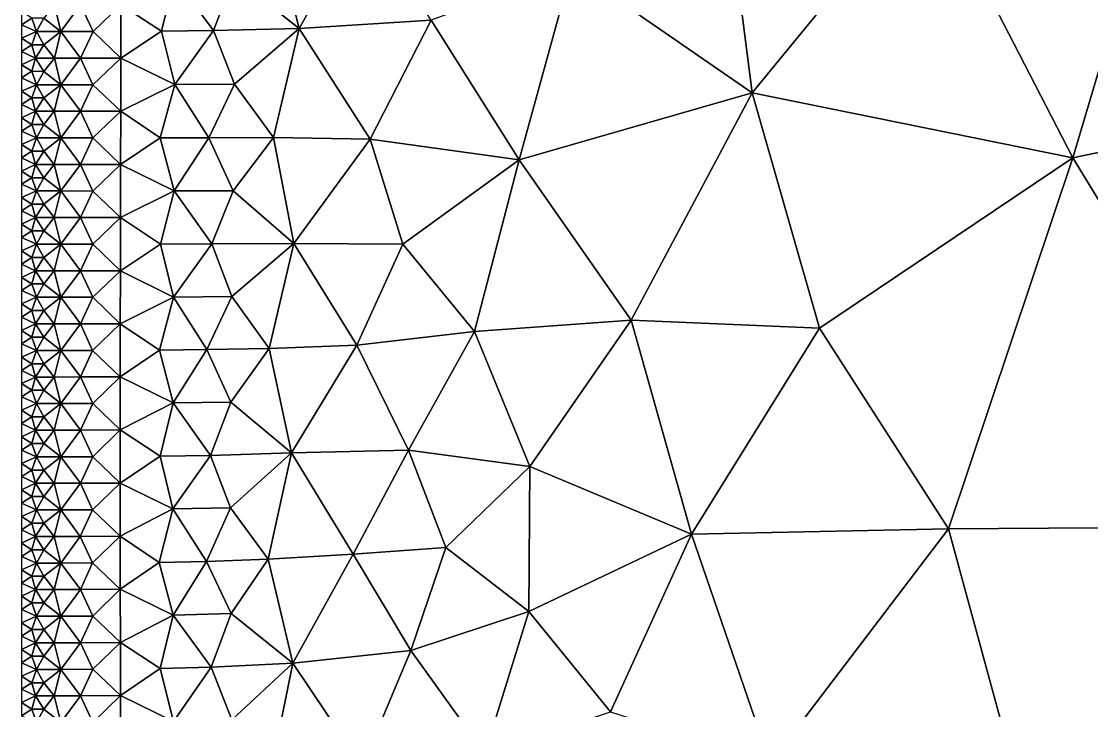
# Model space of a CAD drawing. Header units: metres. Extents: x 1 to 72, y -280 to 0.
# Drawn here: x 1 to 17.12, y -233.88 to -223.5 of the extents above; entities that cross this region are included whole.
import ezdxf

# ---------------------------------------------------------------- set-up
doc = ezdxf.new("R2010")
doc.units = ezdxf.units.M

msp = doc.modelspace()

# ---------------------------------------------------------------- linework, layer by layer
at = {"layer": 'layer', "color": 0}
for points in [[(16.8309, -225.56), (18.9813, -218.329), (14.6601, -221.342)], [(23.8662, -224.089), (18.9813, -218.329), (16.8309, -225.56)], [(12.0045, -224.58), (11.4957, -220.609), (9.28942, -222.699)], [(12.0045, -224.58), (14.6601, -221.342), (11.4957, -220.609)], [(16.8309, -225.56), (14.6601, -221.342), (12.0045, -224.58)], [(4.77841, -222.002), (5.18441, -223.609), (6.14167, -221.904)], [(6.14167, -221.904), (5.18441, -223.609), (7.17093, -223.482)], [(4.77841, -222.002), (4.2047, -222.832), (5.18441, -223.609)], [(8.4958, -225.588), (9.28942, -222.699), (7.17093, -223.482)], [(8.4958, -225.588), (12.0045, -224.58), (9.28942, -222.699)], [(3.30648, -222.846), (2.49897, -223.253), (3.1091, -223.652)], [(3.30648, -222.846), (3.1091, -223.652), (3.89449, -223.642)], [(3.30648, -222.846), (3.89449, -223.642), (4.2047, -222.832)], [(4.2047, -222.832), (3.89449, -223.642), (5.18441, -223.609)], [(1, -223.355), (1, -223.555), (1.15516, -223.455)], [(1.49589, -223.255), (1.3373, -223.455), (1.59508, -223.655)], [(1.49589, -223.255), (1.59508, -223.655), (1.89182, -223.255)], [(1.89182, -223.255), (1.59508, -223.655), (2.07889, -223.655)], [(1.89182, -223.255), (2.07889, -223.655), (2.49897, -223.253)], [(2.49897, -223.253), (2.07889, -223.655), (2.49915, -224.055)], [(2.49897, -223.253), (2.49915, -224.055), (3.1091, -223.652)], [(1.15516, -223.455), (1, -223.555), (1.22581, -223.655)], [(1.15516, -223.455), (1.22581, -223.655), (1.3373, -223.455)], [(1.3373, -223.455), (1.22581, -223.655), (1.59508, -223.655)], [(5.18441, -223.609), (6.25029, -225.279), (7.17093, -223.482)], [(7.17093, -223.482), (6.25029, -225.279), (8.4958, -225.588)], [(1, -223.555), (1, -223.755), (1.22581, -223.655)], [(1.22581, -223.655), (1, -223.755), (1.15519, -223.855)], [(1.22581, -223.655), (1.15519, -223.855), (1.33729, -223.855)], [(1.22581, -223.655), (1.33729, -223.855), (1.59508, -223.655)], [(1.59508, -223.655), (1.33729, -223.855), (1.49587, -224.056)], [(1.59508, -223.655), (1.49587, -224.056), (1.89186, -224.056)], [(1.59508, -223.655), (1.89186, -224.056), (2.07889, -223.655)], [(2.07889, -223.655), (1.89186, -224.056), (2.49915, -224.055)], [(3.1091, -223.652), (2.49915, -224.055), (3.30807, -224.453)], [(3.1091, -223.652), (3.30807, -224.453), (3.89449, -223.642)], [(3.89449, -223.642), (3.30807, -224.453), (4.20968, -224.446)], [(3.89449, -223.642), (4.20968, -224.446), (5.18441, -223.609)], [(5.18441, -223.609), (4.20968, -224.446), (4.79769, -225.253)], [(5.18441, -223.609), (4.79769, -225.253), (6.25029, -225.279)], [(1, -223.755), (1, -223.955), (1.15519, -223.855)], [(1.15519, -223.855), (1, -223.955), (1.21161, -224.055)], [(1, -223.955), (1, -224.155), (1.21161, -224.055)], [(1.15519, -223.855), (1.21161, -224.055), (1.33729, -223.855)], [(1.33729, -223.855), (1.21161, -224.055), (1.49587, -224.056)], [(1.21161, -224.055), (1, -224.155), (1.15512, -224.255)], [(1, -224.155), (1, -224.355), (1.15512, -224.255)], [(1.21161, -224.055), (1.15512, -224.255), (1.33721, -224.256)], [(1.21161, -224.055), (1.33721, -224.256), (1.49587, -224.056)], [(1.49587, -224.056), (1.33721, -224.256), (1.59476, -224.456)], [(1.49587, -224.056), (1.59476, -224.456), (1.89186, -224.056)], [(1.89186, -224.056), (1.59476, -224.456), (2.07805, -224.456)], [(1.89186, -224.056), (2.07805, -224.456), (2.49915, -224.055)], [(2.49915, -224.055), (2.07805, -224.456), (2.49598, -224.857)], [(2.49915, -224.055), (2.49598, -224.857), (3.30807, -224.453)], [(20.2312, -231.111), (23.8662, -224.089), (16.8309, -225.56)], [(1.15512, -224.255), (1, -224.355), (1.22571, -224.456)], [(1.15512, -224.255), (1.22571, -224.456), (1.33721, -224.256)], [(1.33721, -224.256), (1.22571, -224.456), (1.59476, -224.456)], [(1, -224.355), (1, -224.556), (1.22571, -224.456)], [(1.22571, -224.456), (1, -224.556), (1.15511, -224.656)], [(1.22571, -224.456), (1.15511, -224.656), (1.33711, -224.656)], [(1.22571, -224.456), (1.33711, -224.656), (1.59476, -224.456)], [(1.59476, -224.456), (1.33711, -224.656), (1.4955, -224.856)], [(1.59476, -224.456), (1.4955, -224.856), (1.8908, -224.857)], [(1.59476, -224.456), (1.8908, -224.857), (2.07805, -224.456)], [(2.07805, -224.456), (1.8908, -224.857), (2.49598, -224.857)], [(3.30807, -224.453), (2.49598, -224.857), (3.0917, -225.257)], [(3.30807, -224.453), (3.0917, -225.257), (3.8232, -225.255)], [(3.30807, -224.453), (3.8232, -225.255), (4.20968, -224.446)], [(4.20968, -224.446), (3.8232, -225.255), (4.79769, -225.253)], [(1, -224.556), (1, -224.756), (1.15511, -224.656)], [(10.1836, -228.001), (12.0045, -224.58), (8.4958, -225.588)], [(13.019, -228.124), (12.0045, -224.58), (10.1836, -228.001)], [(13.019, -228.124), (16.8309, -225.56), (12.0045, -224.58)], [(1.15511, -224.656), (1, -224.756), (1.21148, -224.856)], [(1, -224.756), (1, -224.956), (1.21148, -224.856)], [(1.15511, -224.656), (1.21148, -224.856), (1.33711, -224.656)], [(1.33711, -224.656), (1.21148, -224.856), (1.4955, -224.856)], [(1.21148, -224.856), (1, -224.956), (1.15503, -225.056)], [(1, -224.956), (1, -225.156), (1.15503, -225.056)], [(1.21148, -224.856), (1.15503, -225.056), (1.33698, -225.056)], [(1.21148, -224.856), (1.33698, -225.056), (1.4955, -224.856)], [(1.4955, -224.856), (1.33698, -225.056), (1.59424, -225.257)], [(1.4955, -224.856), (1.59424, -225.257), (1.8908, -224.857)], [(1.8908, -224.857), (1.59424, -225.257), (2.07666, -225.257)], [(1.8908, -224.857), (2.07666, -225.257), (2.49598, -224.857)], [(2.49598, -224.857), (2.07666, -225.257), (2.49392, -225.658)], [(2.49598, -224.857), (2.49392, -225.658), (3.0917, -225.257)], [(1.15503, -225.056), (1, -225.156), (1.22556, -225.256)], [(1.15503, -225.056), (1.22556, -225.256), (1.33698, -225.056)], [(1.33698, -225.056), (1.22556, -225.256), (1.59424, -225.257)], [(1, -225.156), (1, -225.356), (1.22556, -225.256)], [(1.22556, -225.256), (1, -225.356), (1.15504, -225.456)], [(1.22556, -225.256), (1.15504, -225.456), (1.33692, -225.457)], [(1.22556, -225.256), (1.33692, -225.457), (1.59424, -225.257)], [(1.59424, -225.257), (1.33692, -225.457), (1.49525, -225.657)], [(1.59424, -225.257), (1.49525, -225.657), (1.89005, -225.657)], [(1.59424, -225.257), (1.89005, -225.657), (2.07666, -225.257)], [(2.07666, -225.257), (1.89005, -225.657), (2.49392, -225.658)], [(3.0917, -225.257), (2.49392, -225.658), (3.29819, -226.057)], [(3.0917, -225.257), (3.29819, -226.057), (3.8232, -225.255)], [(3.8232, -225.255), (3.29819, -226.057), (4.18679, -226.055)], [(3.8232, -225.255), (4.18679, -226.055), (4.79769, -225.253)], [(4.79769, -225.253), (4.18679, -226.055), (5.10377, -226.846)], [(4.79769, -225.253), (5.10377, -226.846), (6.25029, -225.279)], [(6.25029, -225.279), (5.10377, -226.846), (6.74403, -226.859)], [(6.25029, -225.279), (6.74403, -226.859), (8.4958, -225.588)], [(1, -225.356), (1, -225.556), (1.15504, -225.456)], [(1.15504, -225.456), (1, -225.556), (1.21139, -225.657)], [(1, -225.556), (1, -225.757), (1.21139, -225.657)], [(1.15504, -225.456), (1.21139, -225.657), (1.33692, -225.457)], [(1.33692, -225.457), (1.21139, -225.657), (1.49525, -225.657)], [(7.82466, -228.172), (8.4958, -225.588), (6.74403, -226.859)], [(10.1836, -228.001), (8.4958, -225.588), (7.82466, -228.172)], [(14.9589, -231.144), (16.8309, -225.56), (13.019, -228.124)], [(20.2312, -231.111), (16.8309, -225.56), (14.9589, -231.144)], [(1.21139, -225.657), (1, -225.757), (1.15499, -225.857)], [(1, -225.757), (1, -225.957), (1.15499, -225.857)], [(1.21139, -225.657), (1.15499, -225.857), (1.33688, -225.857)], [(1.21139, -225.657), (1.33688, -225.857), (1.49525, -225.657)], [(1.49525, -225.657), (1.33688, -225.857), (1.59403, -226.057)], [(1.49525, -225.657), (1.59403, -226.057), (1.89005, -225.657)], [(1.89005, -225.657), (1.59403, -226.057), (2.07618, -226.058)], [(1.89005, -225.657), (2.07618, -226.058), (2.49392, -225.658)], [(2.49392, -225.658), (2.07618, -226.058), (2.49402, -226.458)], [(2.49392, -225.658), (2.49402, -226.458), (3.29819, -226.057)], [(1.15499, -225.857), (1, -225.957), (1.2255, -226.057)], [(1.15499, -225.857), (1.2255, -226.057), (1.33688, -225.857)], [(1.33688, -225.857), (1.2255, -226.057), (1.59403, -226.057)], [(1, -225.957), (1, -226.157), (1.2255, -226.057)], [(1.2255, -226.057), (1, -226.157), (1.15502, -226.257)], [(1.2255, -226.057), (1.15502, -226.257), (1.33687, -226.257)], [(1.2255, -226.057), (1.33687, -226.257), (1.59403, -226.057)], [(1.59403, -226.057), (1.33687, -226.257), (1.49518, -226.457)], [(1.59403, -226.057), (1.49518, -226.457), (1.88988, -226.458)], [(1.59403, -226.057), (1.88988, -226.458), (2.07618, -226.058)], [(2.07618, -226.058), (1.88988, -226.458), (2.49402, -226.458)], [(3.29819, -226.057), (2.49402, -226.458), (3.09624, -226.857)], [(3.29819, -226.057), (3.09624, -226.857), (3.86553, -226.854)], [(3.29819, -226.057), (3.86553, -226.854), (4.18679, -226.055)], [(4.18679, -226.055), (3.86553, -226.854), (5.10377, -226.846)], [(1, -226.157), (1, -226.357), (1.15502, -226.257)], [(1.15502, -226.257), (1, -226.357), (1.21136, -226.457)], [(1.15502, -226.257), (1.21136, -226.457), (1.33687, -226.257)], [(1.33687, -226.257), (1.21136, -226.457), (1.49518, -226.457)], [(1, -226.357), (1, -226.557), (1.21136, -226.457)], [(1.21136, -226.457), (1, -226.557), (1.15496, -226.657)], [(1, -226.557), (1, -226.757), (1.15496, -226.657)], [(1.21136, -226.457), (1.15496, -226.657), (1.33682, -226.658)], [(1.21136, -226.457), (1.33682, -226.658), (1.49518, -226.457)], [(1.49518, -226.457), (1.33682, -226.658), (1.59382, -226.858)], [(1.49518, -226.457), (1.59382, -226.858), (1.88988, -226.458)], [(1.88988, -226.458), (1.59382, -226.858), (2.0757, -226.858)], [(1.88988, -226.458), (2.0757, -226.858), (2.49402, -226.458)], [(2.49402, -226.458), (2.0757, -226.858), (2.49198, -227.258)], [(2.49402, -226.458), (2.49198, -227.258), (3.09624, -226.857)], [(1.15496, -226.657), (1, -226.757), (1.22544, -226.858)], [(1.15496, -226.657), (1.22544, -226.858), (1.33682, -226.658)], [(1.33682, -226.658), (1.22544, -226.858), (1.59382, -226.858)], [(1, -226.757), (1, -226.958), (1.22544, -226.858)], [(1.22544, -226.858), (1, -226.958), (1.15497, -227.058)], [(1.22544, -226.858), (1.15497, -227.058), (1.33675, -227.058)], [(1.22544, -226.858), (1.33675, -227.058), (1.59382, -226.858)], [(1.59382, -226.858), (1.33675, -227.058), (1.49491, -227.258)], [(1.59382, -226.858), (1.49491, -227.258), (1.88912, -227.258)], [(1.59382, -226.858), (1.88912, -227.258), (2.0757, -226.858)], [(2.0757, -226.858), (1.88912, -227.258), (2.49198, -227.258)], [(3.09624, -226.857), (2.49198, -227.258), (3.28851, -227.654)], [(3.09624, -226.857), (3.28851, -227.654), (3.86553, -226.854)], [(3.86553, -226.854), (3.28851, -227.654), (4.16694, -227.648)], [(3.86553, -226.854), (4.16694, -227.648), (5.10377, -226.846)], [(5.10377, -226.846), (4.16694, -227.648), (4.73027, -228.429)], [(5.10377, -226.846), (4.73027, -228.429), (6.05228, -228.38)], [(5.10377, -226.846), (6.05228, -228.38), (6.74403, -226.859)], [(6.74403, -226.859), (6.05228, -228.38), (7.82466, -228.172)], [(1, -226.958), (1, -227.158), (1.15497, -227.058)], [(1.15497, -227.058), (1, -227.158), (1.21126, -227.258)], [(1.15497, -227.058), (1.21126, -227.258), (1.33675, -227.058)], [(1.33675, -227.058), (1.21126, -227.258), (1.49491, -227.258)], [(1, -227.158), (1, -227.358), (1.21126, -227.258)], [(1.21126, -227.258), (1, -227.358), (1.15488, -227.458)], [(1, -227.358), (1, -227.558), (1.15488, -227.458)], [(1.21126, -227.258), (1.15488, -227.458), (1.33662, -227.458)], [(1.21126, -227.258), (1.33662, -227.458), (1.49491, -227.258)], [(1.49491, -227.258), (1.33662, -227.458), (1.59328, -227.658)], [(1.49491, -227.258), (1.59328, -227.658), (1.88912, -227.258)], [(1.88912, -227.258), (1.59328, -227.658), (2.07426, -227.658)], [(1.88912, -227.258), (2.07426, -227.658), (2.49198, -227.258)], [(2.49198, -227.258), (2.07426, -227.658), (2.48853, -228.057)], [(2.49198, -227.258), (2.48853, -228.057), (3.28851, -227.654)], [(1.15488, -227.458), (1, -227.558), (1.22528, -227.658)], [(1.15488, -227.458), (1.22528, -227.658), (1.33662, -227.458)], [(1.33662, -227.458), (1.22528, -227.658), (1.59328, -227.658)], [(1, -227.558), (1, -227.758), (1.22528, -227.658)], [(1.22528, -227.658), (1, -227.758), (1.15488, -227.858)], [(1.22528, -227.658), (1.15488, -227.858), (1.33652, -227.858)], [(1.22528, -227.658), (1.33652, -227.858), (1.59328, -227.658)], [(1.59328, -227.658), (1.33652, -227.858), (1.49452, -228.058)], [(1.59328, -227.658), (1.49452, -228.058), (1.88796, -228.058)], [(1.59328, -227.658), (1.88796, -228.058), (2.07426, -227.658)], [(2.07426, -227.658), (1.88796, -228.058), (2.48853, -228.057)], [(3.28851, -227.654), (2.48853, -228.057), (3.0776, -228.454)], [(3.28851, -227.654), (3.0776, -228.454), (3.79328, -228.447)], [(3.28851, -227.654), (3.79328, -228.447), (4.16694, -227.648)], [(4.16694, -227.648), (3.79328, -228.447), (4.73027, -228.429)], [(1, -227.758), (1, -227.958), (1.15488, -227.858)], [(1.15488, -227.858), (1, -227.958), (1.21113, -228.058)], [(1.15488, -227.858), (1.21113, -228.058), (1.33652, -227.858)], [(1.33652, -227.858), (1.21113, -228.058), (1.49452, -228.058)], [(1, -227.958), (1, -228.159), (1.21113, -228.058)], [(8.6571, -230.209), (10.1836, -228.001), (7.82466, -228.172)], [(11.0881, -231.226), (10.1836, -228.001), (8.6571, -230.209)], [(11.0881, -231.226), (13.019, -228.124), (10.1836, -228.001)], [(1.21113, -228.058), (1, -228.159), (1.1548, -228.259)], [(1, -228.159), (1, -228.359), (1.1548, -228.259)], [(1.21113, -228.058), (1.1548, -228.259), (1.33642, -228.259)], [(1.21113, -228.058), (1.33642, -228.259), (1.49452, -228.058)], [(1.49452, -228.058), (1.33642, -228.259), (1.59285, -228.459)], [(1.49452, -228.058), (1.59285, -228.459), (1.88796, -228.058)], [(1.88796, -228.058), (1.59285, -228.459), (2.07308, -228.458)], [(1.88796, -228.058), (2.07308, -228.458), (2.48853, -228.057)], [(2.48853, -228.057), (2.07308, -228.458), (2.48738, -228.857)], [(2.48853, -228.057), (2.48738, -228.857), (3.0776, -228.454)], [(6.05228, -228.38), (6.82927, -229.959), (7.82466, -228.172)], [(8.6571, -230.209), (7.82466, -228.172), (6.82927, -229.959)], [(14.9589, -231.144), (13.019, -228.124), (11.0881, -231.226)], [(1.1548, -228.259), (1, -228.359), (1.22516, -228.459)], [(1.1548, -228.259), (1.22516, -228.459), (1.33642, -228.259)], [(1.33642, -228.259), (1.22516, -228.459), (1.59285, -228.459)], [(1, -228.359), (1, -228.559), (1.22516, -228.459)], [(1.22516, -228.459), (1, -228.559), (1.15483, -228.659)], [(1.22516, -228.459), (1.15483, -228.659), (1.33639, -228.659)], [(1.22516, -228.459), (1.33639, -228.659), (1.59285, -228.459)], [(1.59285, -228.459), (1.33639, -228.659), (1.4944, -228.859)], [(1.59285, -228.459), (1.4944, -228.859), (1.88754, -228.858)], [(1.59285, -228.459), (1.88754, -228.858), (2.07308, -228.458)], [(2.07308, -228.458), (1.88754, -228.858), (2.48738, -228.857)], [(3.0776, -228.454), (2.48738, -228.857), (3.28278, -229.25)], [(3.0776, -228.454), (3.28278, -229.25), (3.79328, -228.447)], [(3.79328, -228.447), (3.28278, -229.25), (4.15538, -229.236)], [(3.79328, -228.447), (4.15538, -229.236), (4.73027, -228.429)], [(4.73027, -228.429), (4.15538, -229.236), (5.06531, -230.003)], [(4.73027, -228.429), (5.06531, -230.003), (6.05228, -228.38)], [(6.05228, -228.38), (5.06531, -230.003), (6.82927, -229.959)], [(1, -228.559), (1, -228.759), (1.15483, -228.659)], [(1.15483, -228.659), (1, -228.759), (1.21109, -228.859)], [(1.15483, -228.659), (1.21109, -228.859), (1.33639, -228.659)], [(1.33639, -228.659), (1.21109, -228.859), (1.4944, -228.859)], [(1, -228.759), (1, -228.959), (1.21109, -228.859)], [(1.21109, -228.859), (1, -228.959), (1.1548, -229.059)], [(1, -228.959), (1, -229.159), (1.1548, -229.059)], [(1.21109, -228.859), (1.1548, -229.059), (1.33641, -229.059)], [(1.21109, -228.859), (1.33641, -229.059), (1.4944, -228.859)], [(1.4944, -228.859), (1.33641, -229.059), (1.59287, -229.259)], [(1.4944, -228.859), (1.59287, -229.259), (1.88754, -228.858)], [(1.88754, -228.858), (1.59287, -229.259), (2.07319, -229.258)], [(1.88754, -228.858), (2.07319, -229.258), (2.48738, -228.857)], [(2.48738, -228.857), (2.07319, -229.258), (2.48877, -229.656)], [(2.48738, -228.857), (2.48877, -229.656), (3.28278, -229.25)], [(1.1548, -229.059), (1, -229.159), (1.22517, -229.259)], [(1.1548, -229.059), (1.22517, -229.259), (1.33641, -229.059)], [(1.33641, -229.059), (1.22517, -229.259), (1.59287, -229.259)], [(1, -229.159), (1, -229.359), (1.22517, -229.259)], [(1.22517, -229.259), (1, -229.359), (1.15486, -229.46)], [(1.22517, -229.259), (1.15486, -229.46), (1.33644, -229.459)], [(1.22517, -229.259), (1.33644, -229.459), (1.59287, -229.259)], [(1.59287, -229.259), (1.33644, -229.459), (1.49451, -229.66)], [(1.59287, -229.259), (1.49451, -229.66), (1.88789, -229.659)], [(1.59287, -229.259), (1.88789, -229.659), (2.07319, -229.258)], [(2.07319, -229.258), (1.88789, -229.659), (2.48877, -229.656)], [(3.28278, -229.25), (2.48877, -229.656), (3.08748, -230.052)], [(3.28278, -229.25), (3.08748, -230.052), (3.84714, -230.039)], [(3.28278, -229.25), (3.84714, -230.039), (4.15538, -229.236)], [(4.15538, -229.236), (3.84714, -230.039), (5.06531, -230.003)], [(1, -229.359), (1, -229.56), (1.15486, -229.46)], [(1.15486, -229.46), (1, -229.56), (1.21112, -229.66)], [(1.15486, -229.46), (1.21112, -229.66), (1.33644, -229.459)], [(1.33644, -229.459), (1.21112, -229.66), (1.49451, -229.66)], [(1, -229.56), (1, -229.76), (1.21112, -229.66)], [(1.21112, -229.66), (1, -229.76), (1.15482, -229.86)], [(1, -229.76), (1, -229.96), (1.15482, -229.86)], [(1.21112, -229.66), (1.15482, -229.86), (1.33646, -229.86)], [(1.21112, -229.66), (1.33646, -229.86), (1.49451, -229.66)], [(1.49451, -229.66), (1.33646, -229.86), (1.59295, -230.06)], [(1.49451, -229.66), (1.59295, -230.06), (1.88789, -229.659)], [(1.88789, -229.659), (1.59295, -230.06), (2.07346, -230.059)], [(1.88789, -229.659), (2.07346, -230.059), (2.48877, -229.656)], [(2.48877, -229.656), (2.07346, -230.059), (2.48836, -230.456)], [(2.48877, -229.656), (2.48836, -230.456), (3.08748, -230.052)], [(1.15482, -229.86), (1, -229.96), (1.22519, -230.06)], [(1, -229.96), (1, -230.16), (1.22519, -230.06)], [(1.15482, -229.86), (1.22519, -230.06), (1.33646, -229.86)], [(1.33646, -229.86), (1.22519, -230.06), (1.59295, -230.06)], [(5.06531, -230.003), (5.99454, -231.529), (6.82927, -229.959)], [(6.82927, -229.959), (5.99454, -231.529), (7.39202, -231.426)], [(7.39202, -231.426), (8.6571, -230.209), (6.82927, -229.959)], [(1.22519, -230.06), (1, -230.16), (1.15486, -230.26)], [(1.22519, -230.06), (1.15486, -230.26), (1.33644, -230.26)], [(1.22519, -230.06), (1.33644, -230.26), (1.59295, -230.06)], [(1.59295, -230.06), (1.33644, -230.26), (1.49445, -230.46)], [(1.59295, -230.06), (1.49445, -230.46), (1.88773, -230.459)], [(1.59295, -230.06), (1.88773, -230.459), (2.07346, -230.059)], [(2.07346, -230.059), (1.88773, -230.459), (2.48836, -230.456)], [(3.08748, -230.052), (2.48836, -230.456), (3.28072, -230.847)], [(3.08748, -230.052), (3.28072, -230.847), (3.84714, -230.039)], [(3.84714, -230.039), (3.28072, -230.847), (4.15089, -230.83)], [(3.84714, -230.039), (4.15089, -230.83), (5.06531, -230.003)], [(5.06531, -230.003), (4.15089, -230.83), (4.71472, -231.604)], [(5.06531, -230.003), (4.71472, -231.604), (5.99454, -231.529)], [(1, -230.16), (1, -230.36), (1.15486, -230.26)], [(1.15486, -230.26), (1, -230.36), (1.2111, -230.46)], [(1.15486, -230.26), (1.2111, -230.46), (1.33644, -230.26)], [(1.33644, -230.26), (1.2111, -230.46), (1.49445, -230.46)], [(8.64003, -232.393), (8.6571, -230.209), (7.39202, -231.426)], [(8.64003, -232.393), (11.0881, -231.226), (8.6571, -230.209)], [(1, -230.36), (1, -230.56), (1.2111, -230.46)], [(1.2111, -230.46), (1, -230.56), (1.15479, -230.66)], [(1, -230.56), (1, -230.761), (1.15479, -230.66)], [(1.2111, -230.46), (1.15479, -230.66), (1.33638, -230.66)], [(1.2111, -230.46), (1.33638, -230.66), (1.49445, -230.46)], [(1.49445, -230.46), (1.33638, -230.66), (1.59272, -230.86)], [(1.49445, -230.46), (1.59272, -230.86), (1.88773, -230.459)], [(1.88773, -230.459), (1.59272, -230.86), (2.07281, -230.859)], [(1.88773, -230.459), (2.07281, -230.859), (2.48836, -230.456)], [(2.48836, -230.456), (2.07281, -230.859), (2.48639, -231.257)], [(2.48836, -230.456), (2.48639, -231.257), (3.28072, -230.847)], [(1.15479, -230.66), (1, -230.761), (1.22512, -230.861)], [(1, -230.761), (1, -230.961), (1.22512, -230.861)], [(1.15479, -230.66), (1.22512, -230.861), (1.33638, -230.66)], [(1.33638, -230.66), (1.22512, -230.861), (1.59272, -230.86)], [(1.22512, -230.861), (1, -230.961), (1.15481, -231.061)], [(1.22512, -230.861), (1.15481, -231.061), (1.33633, -231.061)], [(1.22512, -230.861), (1.33633, -231.061), (1.59272, -230.86)], [(1.59272, -230.86), (1.33633, -231.061), (1.49427, -231.261)], [(1.59272, -230.86), (1.49427, -231.261), (1.88716, -231.26)], [(1.59272, -230.86), (1.88716, -231.26), (2.07281, -230.859)], [(2.07281, -230.859), (1.88716, -231.26), (2.48639, -231.257)], [(3.28072, -230.847), (2.48639, -231.257), (3.07494, -231.651)], [(3.28072, -230.847), (3.07494, -231.651), (3.78693, -231.637)], [(3.28072, -230.847), (3.78693, -231.637), (4.15089, -230.83)], [(4.15089, -230.83), (3.78693, -231.637), (4.71472, -231.604)], [(1, -230.961), (1, -231.161), (1.15481, -231.061)], [(1.15481, -231.061), (1, -231.161), (1.21104, -231.261)], [(1.15481, -231.061), (1.21104, -231.261), (1.33633, -231.061)], [(1.33633, -231.061), (1.21104, -231.261), (1.49427, -231.261)], [(1, -231.161), (1, -231.361), (1.21104, -231.261)], [(9.87192, -233.904), (11.0881, -231.226), (8.64003, -232.393)], [(12.273, -234.673), (11.0881, -231.226), (9.87192, -233.904)], [(12.273, -234.673), (14.9589, -231.144), (11.0881, -231.226)], [(16.2756, -235.978), (14.9589, -231.144), (12.273, -234.673)], [(16.2756, -235.978), (20.2312, -231.111), (14.9589, -231.144)], [(22.1215, -238.327), (20.2312, -231.111), (16.2756, -235.978)], [(1.21104, -231.261), (1, -231.361), (1.15476, -231.461)], [(1, -231.361), (1, -231.561), (1.15476, -231.461)], [(1.21104, -231.261), (1.15476, -231.461), (1.33631, -231.461)], [(1.21104, -231.261), (1.33631, -231.461), (1.49427, -231.261)], [(1.49427, -231.261), (1.33631, -231.461), (1.59262, -231.661)], [(1.49427, -231.261), (1.59262, -231.661), (1.88716, -231.26)], [(1.88716, -231.26), (1.59262, -231.661), (2.07246, -231.659)], [(1.88716, -231.26), (2.07246, -231.659), (2.48639, -231.257)], [(2.48639, -231.257), (2.07246, -231.659), (2.48703, -232.057)], [(2.48639, -231.257), (2.48703, -232.057), (3.07494, -231.651)], [(1.15476, -231.461), (1, -231.561), (1.22509, -231.661)], [(1, -231.561), (1, -231.761), (1.22509, -231.661)], [(1.15476, -231.461), (1.22509, -231.661), (1.33631, -231.461)], [(1.33631, -231.461), (1.22509, -231.661), (1.59262, -231.661)], [(4.71472, -231.604), (5.08575, -233.17), (5.99454, -231.529)], [(5.99454, -231.529), (5.08575, -233.17), (6.86635, -232.98)], [(5.99454, -231.529), (6.86635, -232.98), (7.39202, -231.426)], [(6.86635, -232.98), (8.64003, -232.393), (7.39202, -231.426)], [(1.22509, -231.661), (1, -231.761), (1.15482, -231.861)], [(1.22509, -231.661), (1.15482, -231.861), (1.33634, -231.861)], [(1.22509, -231.661), (1.33634, -231.861), (1.59262, -231.661)], [(1.59262, -231.661), (1.33634, -231.861), (1.49438, -232.061)], [(1.59262, -231.661), (1.49438, -232.061), (1.88741, -232.06)], [(1.59262, -231.661), (1.88741, -232.06), (2.07246, -231.659)], [(2.07246, -231.659), (1.88741, -232.06), (2.48703, -232.057)], [(3.07494, -231.651), (2.48703, -232.057), (3.28351, -232.445)], [(3.07494, -231.651), (3.28351, -232.445), (3.78693, -231.637)], [(3.78693, -231.637), (3.28351, -232.445), (4.15672, -232.423)], [(3.78693, -231.637), (4.15672, -232.423), (4.71472, -231.604)], [(4.71472, -231.604), (4.15672, -232.423), (5.08575, -233.17)], [(1, -231.761), (1, -231.962), (1.15482, -231.861)], [(1.15482, -231.861), (1, -231.962), (1.21108, -232.062)], [(1.15482, -231.861), (1.21108, -232.062), (1.33634, -231.861)], [(1.33634, -231.861), (1.21108, -232.062), (1.49438, -232.061)], [(1, -231.962), (1, -232.162), (1.21108, -232.062)], [(1.88741, -232.06), (2.07343, -232.46), (2.48703, -232.057)], [(2.48703, -232.057), (2.07343, -232.46), (2.48996, -232.857)], [(2.48703, -232.057), (2.48996, -232.857), (3.28351, -232.445)], [(1.21108, -232.062), (1, -232.162), (1.15481, -232.262)], [(1, -232.162), (1, -232.362), (1.15481, -232.262)], [(1.21108, -232.062), (1.15481, -232.262), (1.33643, -232.262)], [(1.21108, -232.062), (1.33643, -232.262), (1.49438, -232.061)], [(1.49438, -232.061), (1.33643, -232.262), (1.59298, -232.461)], [(1.49438, -232.061), (1.59298, -232.461), (1.88741, -232.06)], [(1.88741, -232.06), (1.59298, -232.461), (2.07343, -232.46)], [(1.15481, -232.262), (1, -232.362), (1.2252, -232.462)], [(1, -232.362), (1, -232.562), (1.2252, -232.462)], [(1.15481, -232.262), (1.2252, -232.462), (1.33643, -232.262)], [(1.33643, -232.262), (1.2252, -232.462), (1.59298, -232.461)], [(1.2252, -232.462), (1, -232.562), (1.15489, -232.662)], [(1.2252, -232.462), (1.15489, -232.662), (1.33651, -232.662)], [(1.2252, -232.462), (1.33651, -232.662), (1.59298, -232.461)], [(1.59298, -232.461), (1.33651, -232.662), (1.4947, -232.862)], [(1.59298, -232.461), (1.4947, -232.862), (1.88837, -232.861)], [(1.59298, -232.461), (1.88837, -232.861), (2.07343, -232.46)], [(2.07343, -232.46), (1.88837, -232.861), (2.48996, -232.857)], [(3.28351, -232.445), (2.48996, -232.857), (3.09136, -233.251)], [(3.28351, -232.445), (3.09136, -233.251), (3.8552, -233.231)], [(3.28351, -232.445), (3.8552, -233.231), (4.15672, -232.423)], [(4.15672, -232.423), (3.8552, -233.231), (5.08575, -233.17)], [(7.97668, -234.53), (8.64003, -232.393), (6.86635, -232.98)], [(9.87192, -233.904), (8.64003, -232.393), (7.97668, -234.53)], [(1, -232.562), (1, -232.762), (1.15489, -232.662)], [(1.15489, -232.662), (1, -232.762), (1.21119, -232.862)], [(1.15489, -232.662), (1.21119, -232.862), (1.33651, -232.662)], [(1.33651, -232.662), (1.21119, -232.862), (1.4947, -232.862)], [(1, -232.762), (1, -232.962), (1.21119, -232.862)], [(1.21119, -232.862), (1, -232.962), (1.15488, -233.062)], [(1.21119, -232.862), (1.15488, -233.062), (1.3366, -233.062)], [(1.21119, -232.862), (1.3366, -233.062), (1.4947, -232.862)], [(1.4947, -232.862), (1.3366, -233.062), (1.59336, -233.262)], [(1.4947, -232.862), (1.59336, -233.262), (1.88837, -232.861)], [(1.88837, -232.861), (1.59336, -233.262), (2.07449, -233.26)], [(1.88837, -232.861), (2.07449, -233.26), (2.48996, -232.857)], [(2.48996, -232.857), (2.07449, -233.26), (2.49108, -233.658)], [(2.48996, -232.857), (2.49108, -233.658), (3.09136, -233.251)], [(1, -232.962), (1, -233.163), (1.15488, -233.062)], [(5.08575, -233.17), (6.13316, -234.725), (6.86635, -232.98)], [(6.86635, -232.98), (6.13316, -234.725), (7.97668, -234.53)], [(1.15488, -233.062), (1, -233.163), (1.22531, -233.262)], [(1, -233.163), (1, -233.363), (1.22531, -233.262)], [(1.15488, -233.062), (1.22531, -233.262), (1.3366, -233.062)], [(1.3366, -233.062), (1.22531, -233.262), (1.59336, -233.262)], [(3.8552, -233.231), (4.16806, -234.024), (5.08575, -233.17)], [(5.08575, -233.17), (4.16806, -234.024), (4.75391, -234.804)], [(5.08575, -233.17), (4.75391, -234.804), (6.13316, -234.725)], [(1.22531, -233.262), (1, -233.363), (1.15493, -233.463)], [(1.22531, -233.262), (1.15493, -233.463), (1.33663, -233.463)], [(1.22531, -233.262), (1.33663, -233.463), (1.59336, -233.262)], [(1.59336, -233.262), (1.33663, -233.463), (1.49483, -233.663)], [(1.59336, -233.262), (1.49483, -233.663), (1.88878, -233.661)], [(1.59336, -233.262), (1.88878, -233.661), (2.07449, -233.26)], [(2.07449, -233.26), (1.88878, -233.661), (2.49108, -233.658)], [(3.09136, -233.251), (2.49108, -233.658), (3.28887, -234.047)], [(3.09136, -233.251), (3.28887, -234.047), (3.8552, -233.231)], [(3.8552, -233.231), (3.28887, -234.047), (4.16806, -234.024)], [(1, -233.363), (1, -233.563), (1.15493, -233.463)], [(1.15493, -233.463), (1, -233.563), (1.21124, -233.663)], [(1.15493, -233.463), (1.21124, -233.663), (1.33663, -233.463)], [(1.33663, -233.463), (1.21124, -233.663), (1.49483, -233.663)], [(1, -233.563), (1, -233.763), (1.21124, -233.663)], [(1.21124, -233.663), (1, -233.763), (1.15489, -233.863)], [(1.21124, -233.663), (1.15489, -233.863), (1.33663, -233.863)], [(1.21124, -233.663), (1.33663, -233.863), (1.49483, -233.663)], [(1.49483, -233.663), (1.33663, -233.863), (1.59338, -234.063)], [(1.49483, -233.663), (1.59338, -234.063), (1.88878, -233.661)], [(1.88878, -233.661), (1.59338, -234.063), (2.07448, -234.061)], [(1.88878, -233.661), (2.07448, -234.061), (2.49108, -233.658)], [(2.49108, -233.658), (2.07448, -234.061), (2.4901, -234.459)], [(2.49108, -233.658), (2.4901, -234.459), (3.28887, -234.047)], [(1, -233.763), (1, -233.963), (1.15489, -233.863)], [(1.15489, -233.863), (1, -233.963), (1.22532, -234.063)], [(1.15489, -233.863), (1.22532, -234.063), (1.33663, -233.863)], [(1.33663, -233.863), (1.22532, -234.063), (1.59338, -234.063)]]:
    msp.add_3dface(points, dxfattribs=at)

doc.saveas('drawing.dxf')
